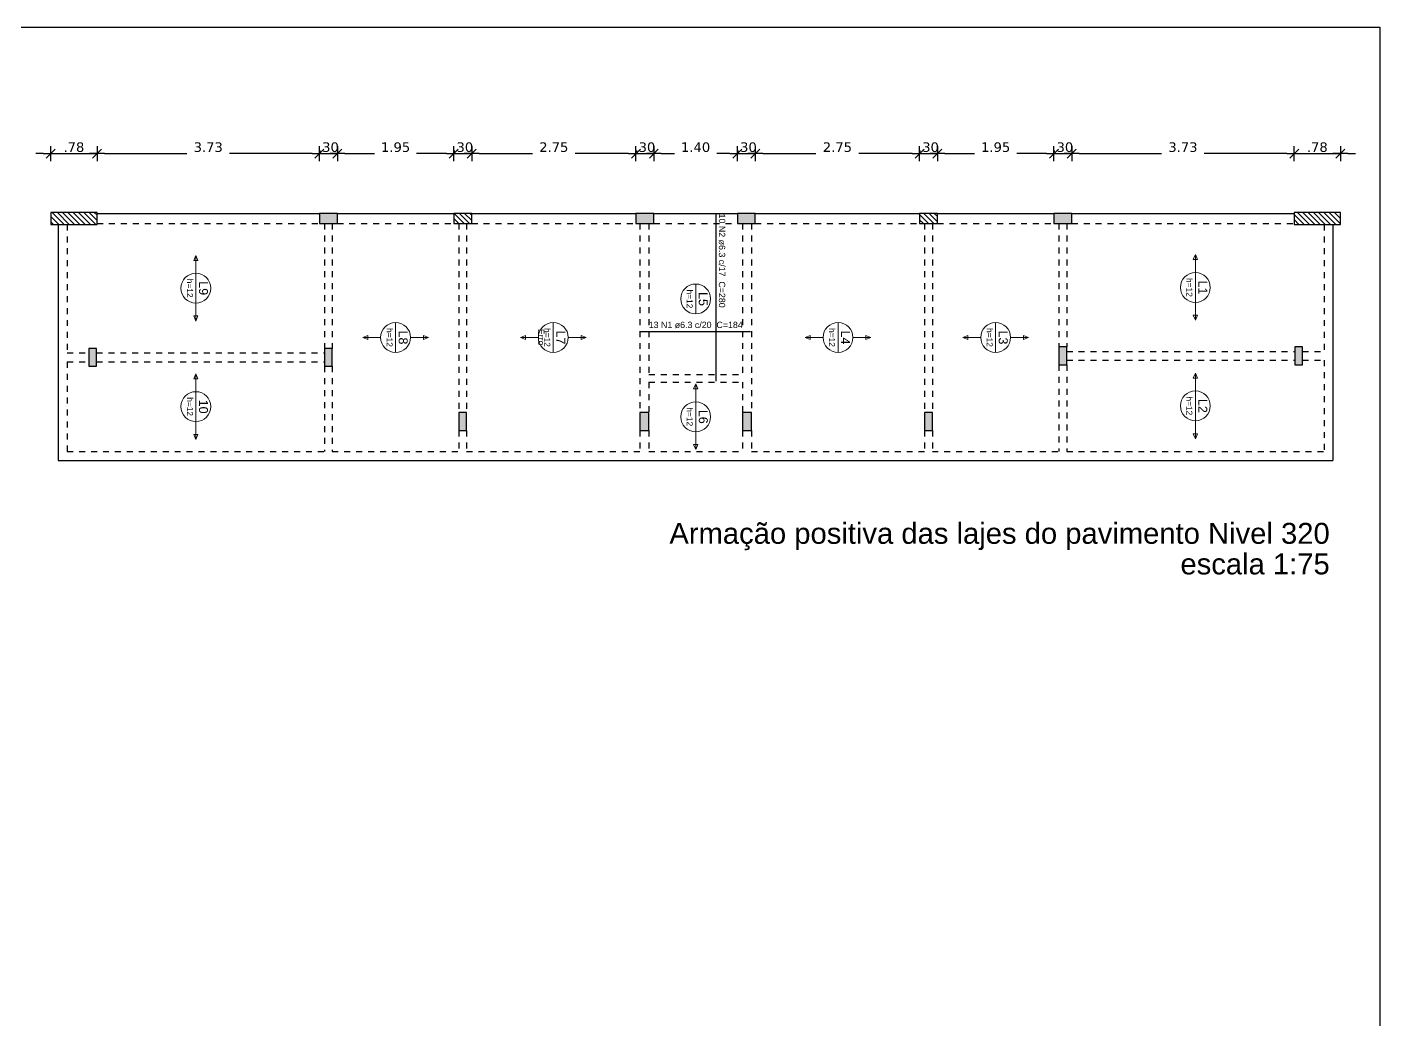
# Model space of a CAD drawing. Extents: x 25 to 1028, y -81 to 176.
# Drawn here: x 836.07 to 858.73, y 116.31 to 132.93 of the extents above; entities that cross this region are included whole.
import ezdxf

# ---------------------------------------------------------------- set-up
doc = ezdxf.new("R2010")
doc.units = 0
doc.header["$LTSCALE"] = 0.3
doc.header["$PDSIZE"] = 0.1
doc.linetypes.add('DOT2', pattern=[3.175, 0, -3.175])
doc.layers.get('0').update_dxf_attribs({"linetype": 'CONTINUOUS'})
doc.layers.get('Defpoints').update_dxf_attribs({"linetype": 'CONTINUOUS'})
for name, color, linetype in [('ARQ-CTA-1_100', 1, 'CONTINUOUS'), ('FO-Pilares', 4, 'CONTINUOUS'), ('FO-Vigas', 1, 'CONTINUOUS')]:
    doc.layers.add(name, color=color, linetype=linetype)
for name, color, linetype, lineweight in [('DT-Armadura positiva', 2, 'CONTINUOUS', 30), ('DT-Textos', 7, 'CONTINUOUS', 5), ('FO-Hachuras dos pilares', 9, 'CONTINUOUS', 5), ('FO-Títulos', 1, 'CONTINUOUS', 20)]:
    doc.layers.add(name, color=color, linetype=linetype, lineweight=lineweight)
doc.layers.add('VPort', color=45, linetype='CONTINUOUS', plot=False)
doc.styles.add('Arial', font='arial.ttf')
doc.styles.add('FNDE Texto Cota 0100', font='verdana.ttf', dxfattribs={"height": 0.16})
doc.dimstyles.new('FNDE 1-0100', dxfattribs={"dimscale": 2.5, "dimtxt": 0.16, "dimasz": 0.05, "dimexe": 0.15, "dimexo": 0.15, "dimgap": 0.05, "dimtad": 1, "dimzin": 4, "dimdsep": 46, "dimtxsty": 'FNDE Texto Cota 0100', "dimblk": 'tic', "dimcen": 0.15, "dimdle": 0.15, "dimse1": 1, "dimse2": 1, "dimclrd": 251, "dimclre": 251, "dimclrt": 256, "dimaunit": 1, "dimadec": 3, "dimazin": 0, "dimtfac": 1, "dimtix": 1, "dimtmove": 2, "dimatfit": 3, "dimldrblk": 'tic', "dimfxl": 0.15, "dimtvp": 1, "dimtolj": 1, "dimtzin": 0, "dimarcsym": 0})
pattern_1 = [(315, (858.06689, 137.684504), (0.04419417, 0.04419417), [])]

# ---------------------------------------------------------------- blocks, each defined once
blk = doc.blocks.new('tic')
at = {"color": 251}
for p, q in [((-1, 0), (1, 0)), ((0, -1), (0, 1))]:
    blk.add_line(p, q, dxfattribs=at)
blk.add_line((-0.6, -0.6), (0.6, 0.6))
blk = doc.blocks.new('*D1008')
at = {"layer": 'ARQ-CTA-1_100', "color": 251, "lineweight": -2}
for p, q in [((836.342, 130.816), (836.217, 130.816)), ((836.467, 130.816), (837.242, 130.816)), ((837.367, 130.816), (837.492, 130.816))]:
    blk.add_line(p, q, dxfattribs=at)
at = {"layer": 'Defpoints', "color": 0}
for p in [(837.242, 130.816), (836.467, 129.83), (837.242, 129.815)]:
    blk.add_point(p, dxfattribs=at)
at = {"layer": 'ARQ-CTA-1_100', "color": 251, "lineweight": -2, "xscale": 0.125, "yscale": 0.125, "zscale": 0.125}
blk.add_blockref('tic', (836.467, 130.816), dxfattribs=at)
at = {"layer": 'ARQ-CTA-1_100', "color": 251, "lineweight": -2, "xscale": 0.125, "yscale": 0.125, "zscale": 0.125, "rotation": 180}
blk.add_blockref('tic', (837.242, 130.816), dxfattribs=at)
at = {"layer": 'ARQ-CTA-1_100', "insert": (836.854, 130.922), "char_height": 0.16, "attachment_point": 5, "style": 'FNDE Texto Cota 0100'}
blk.add_mtext('\\A1;.78', dxfattribs=at)
blk = doc.blocks.new('*D1009')
at = {"layer": 'ARQ-CTA-1_100', "color": 251, "lineweight": -2}
for p, q in [((837.367, 130.816), (838.747, 130.816)), ((840.842, 130.816), (839.462, 130.816))]:
    blk.add_line(p, q, dxfattribs=at)
at = {"layer": 'Defpoints', "color": 0}
for p in [(840.967, 130.816), (837.242, 129.815), (840.967, 129.815)]:
    blk.add_point(p, dxfattribs=at)
at = {"layer": 'ARQ-CTA-1_100', "color": 251, "lineweight": -2, "xscale": 0.125, "yscale": 0.125, "zscale": 0.125, "rotation": 180}
blk.add_blockref('tic', (837.242, 130.816), dxfattribs=at)
at = {"layer": 'ARQ-CTA-1_100', "color": 251, "lineweight": -2, "xscale": 0.125, "yscale": 0.125, "zscale": 0.125}
blk.add_blockref('tic', (840.967, 130.816), dxfattribs=at)
at = {"layer": 'ARQ-CTA-1_100', "insert": (839.104, 130.922), "char_height": 0.16, "attachment_point": 5, "style": 'FNDE Texto Cota 0100'}
blk.add_mtext('\\A1;3.73', dxfattribs=at)
blk = doc.blocks.new('*D1010')
at = {"layer": 'ARQ-CTA-1_100', "color": 251, "lineweight": -2}
for p, q in [((840.842, 130.816), (840.717, 130.816)), ((840.967, 130.816), (841.267, 130.816)), ((841.392, 130.816), (841.517, 130.816))]:
    blk.add_line(p, q, dxfattribs=at)
at = {"layer": 'Defpoints', "color": 0}
for p in [(841.267, 130.816), (840.967, 129.815), (841.267, 129.815)]:
    blk.add_point(p, dxfattribs=at)
at = {"layer": 'ARQ-CTA-1_100', "color": 251, "lineweight": -2, "xscale": 0.125, "yscale": 0.125, "zscale": 0.125}
blk.add_blockref('tic', (840.967, 130.816), dxfattribs=at)
at = {"layer": 'ARQ-CTA-1_100', "color": 251, "lineweight": -2, "xscale": 0.125, "yscale": 0.125, "zscale": 0.125, "rotation": 180}
blk.add_blockref('tic', (841.267, 130.816), dxfattribs=at)
at = {"layer": 'ARQ-CTA-1_100', "insert": (841.117, 130.922), "char_height": 0.16, "attachment_point": 5, "style": 'FNDE Texto Cota 0100'}
blk.add_mtext('\\A1;.30', dxfattribs=at)
blk = doc.blocks.new('*D1011')
at = {"layer": 'ARQ-CTA-1_100', "color": 251, "lineweight": -2}
for p, q in [((841.392, 130.816), (841.89, 130.816)), ((843.092, 130.816), (842.594, 130.816))]:
    blk.add_line(p, q, dxfattribs=at)
at = {"layer": 'Defpoints', "color": 0}
for p in [(843.217, 130.816), (841.267, 129.815), (843.217, 129.815)]:
    blk.add_point(p, dxfattribs=at)
at = {"layer": 'ARQ-CTA-1_100', "color": 251, "lineweight": -2, "xscale": 0.125, "yscale": 0.125, "zscale": 0.125, "rotation": 180}
blk.add_blockref('tic', (841.267, 130.816), dxfattribs=at)
at = {"layer": 'ARQ-CTA-1_100', "color": 251, "lineweight": -2, "xscale": 0.125, "yscale": 0.125, "zscale": 0.125}
blk.add_blockref('tic', (843.217, 130.816), dxfattribs=at)
at = {"layer": 'ARQ-CTA-1_100', "insert": (842.242, 130.922), "char_height": 0.16, "attachment_point": 5, "style": 'FNDE Texto Cota 0100'}
blk.add_mtext('\\A1;1.95', dxfattribs=at)
blk = doc.blocks.new('*D1012')
at = {"layer": 'ARQ-CTA-1_100', "color": 251, "lineweight": -2}
for p, q in [((843.092, 130.816), (842.967, 130.816)), ((843.217, 130.816), (843.517, 130.816)), ((843.642, 130.816), (843.767, 130.816))]:
    blk.add_line(p, q, dxfattribs=at)
at = {"layer": 'Defpoints', "color": 0}
for p in [(843.517, 130.816), (843.217, 129.815), (843.517, 129.815)]:
    blk.add_point(p, dxfattribs=at)
at = {"layer": 'ARQ-CTA-1_100', "color": 251, "lineweight": -2, "xscale": 0.125, "yscale": 0.125, "zscale": 0.125}
blk.add_blockref('tic', (843.217, 130.816), dxfattribs=at)
at = {"layer": 'ARQ-CTA-1_100', "color": 251, "lineweight": -2, "xscale": 0.125, "yscale": 0.125, "zscale": 0.125, "rotation": 180}
blk.add_blockref('tic', (843.517, 130.816), dxfattribs=at)
at = {"layer": 'ARQ-CTA-1_100', "insert": (843.367, 130.922), "char_height": 0.16, "attachment_point": 5, "style": 'FNDE Texto Cota 0100'}
blk.add_mtext('\\A1;.30', dxfattribs=at)
blk = doc.blocks.new('*D1013')
at = {"layer": 'ARQ-CTA-1_100', "color": 251, "lineweight": -2}
for p, q in [((843.642, 130.816), (844.533, 130.816)), ((846.142, 130.816), (845.25, 130.816))]:
    blk.add_line(p, q, dxfattribs=at)
at = {"layer": 'Defpoints', "color": 0}
for p in [(846.267, 130.816), (843.517, 129.815), (846.267, 129.815)]:
    blk.add_point(p, dxfattribs=at)
at = {"layer": 'ARQ-CTA-1_100', "color": 251, "lineweight": -2, "xscale": 0.125, "yscale": 0.125, "zscale": 0.125, "rotation": 180}
blk.add_blockref('tic', (843.517, 130.816), dxfattribs=at)
at = {"layer": 'ARQ-CTA-1_100', "color": 251, "lineweight": -2, "xscale": 0.125, "yscale": 0.125, "zscale": 0.125}
blk.add_blockref('tic', (846.267, 130.816), dxfattribs=at)
at = {"layer": 'ARQ-CTA-1_100', "insert": (844.892, 130.922), "char_height": 0.16, "attachment_point": 5, "style": 'FNDE Texto Cota 0100'}
blk.add_mtext('\\A1;2.75', dxfattribs=at)
blk = doc.blocks.new('*D1014')
at = {"layer": 'ARQ-CTA-1_100', "color": 251, "lineweight": -2}
for p, q in [((846.142, 130.816), (846.017, 130.816)), ((846.267, 130.816), (846.567, 130.816)), ((846.692, 130.816), (846.817, 130.816))]:
    blk.add_line(p, q, dxfattribs=at)
at = {"layer": 'Defpoints', "color": 0}
for p in [(846.567, 130.816), (846.267, 129.815), (846.567, 129.815)]:
    blk.add_point(p, dxfattribs=at)
at = {"layer": 'ARQ-CTA-1_100', "color": 251, "lineweight": -2, "xscale": 0.125, "yscale": 0.125, "zscale": 0.125}
blk.add_blockref('tic', (846.267, 130.816), dxfattribs=at)
at = {"layer": 'ARQ-CTA-1_100', "color": 251, "lineweight": -2, "xscale": 0.125, "yscale": 0.125, "zscale": 0.125, "rotation": 180}
blk.add_blockref('tic', (846.567, 130.816), dxfattribs=at)
at = {"layer": 'ARQ-CTA-1_100', "insert": (846.417, 130.922), "char_height": 0.16, "attachment_point": 5, "style": 'FNDE Texto Cota 0100'}
blk.add_mtext('\\A1;.30', dxfattribs=at)
blk = doc.blocks.new('*D1015')
at = {"layer": 'ARQ-CTA-1_100', "color": 251, "lineweight": -2}
for p, q in [((846.692, 130.816), (846.914, 130.816)), ((847.842, 130.816), (847.62, 130.816))]:
    blk.add_line(p, q, dxfattribs=at)
at = {"layer": 'Defpoints', "color": 0}
for p in [(847.967, 130.816), (846.567, 129.815), (847.967, 129.815)]:
    blk.add_point(p, dxfattribs=at)
at = {"layer": 'ARQ-CTA-1_100', "color": 251, "lineweight": -2, "xscale": 0.125, "yscale": 0.125, "zscale": 0.125, "rotation": 180}
blk.add_blockref('tic', (846.567, 130.816), dxfattribs=at)
at = {"layer": 'ARQ-CTA-1_100', "color": 251, "lineweight": -2, "xscale": 0.125, "yscale": 0.125, "zscale": 0.125}
blk.add_blockref('tic', (847.967, 130.816), dxfattribs=at)
at = {"layer": 'ARQ-CTA-1_100', "insert": (847.267, 130.922), "char_height": 0.16, "attachment_point": 5, "style": 'FNDE Texto Cota 0100'}
blk.add_mtext('\\A1;1.40', dxfattribs=at)
blk = doc.blocks.new('*D1016')
at = {"layer": 'ARQ-CTA-1_100', "color": 251, "lineweight": -2}
for p, q in [((847.842, 130.816), (847.717, 130.816)), ((847.967, 130.816), (848.267, 130.816)), ((848.392, 130.816), (848.517, 130.816))]:
    blk.add_line(p, q, dxfattribs=at)
at = {"layer": 'Defpoints', "color": 0}
for p in [(848.267, 130.816), (847.967, 129.815), (848.267, 129.815)]:
    blk.add_point(p, dxfattribs=at)
at = {"layer": 'ARQ-CTA-1_100', "color": 251, "lineweight": -2, "xscale": 0.125, "yscale": 0.125, "zscale": 0.125}
blk.add_blockref('tic', (847.967, 130.816), dxfattribs=at)
at = {"layer": 'ARQ-CTA-1_100', "color": 251, "lineweight": -2, "xscale": 0.125, "yscale": 0.125, "zscale": 0.125, "rotation": 180}
blk.add_blockref('tic', (848.267, 130.816), dxfattribs=at)
at = {"layer": 'ARQ-CTA-1_100', "insert": (848.117, 130.922), "char_height": 0.16, "attachment_point": 5, "style": 'FNDE Texto Cota 0100'}
blk.add_mtext('\\A1;.30', dxfattribs=at)
blk = doc.blocks.new('*D1017')
at = {"layer": 'ARQ-CTA-1_100', "color": 251, "lineweight": -2}
for p, q in [((848.392, 130.816), (849.283, 130.816)), ((850.892, 130.816), (850, 130.816))]:
    blk.add_line(p, q, dxfattribs=at)
at = {"layer": 'Defpoints', "color": 0}
for p in [(851.017, 130.816), (848.267, 129.815), (851.017, 129.815)]:
    blk.add_point(p, dxfattribs=at)
at = {"layer": 'ARQ-CTA-1_100', "color": 251, "lineweight": -2, "xscale": 0.125, "yscale": 0.125, "zscale": 0.125, "rotation": 180}
blk.add_blockref('tic', (848.267, 130.816), dxfattribs=at)
at = {"layer": 'ARQ-CTA-1_100', "color": 251, "lineweight": -2, "xscale": 0.125, "yscale": 0.125, "zscale": 0.125}
blk.add_blockref('tic', (851.017, 130.816), dxfattribs=at)
at = {"layer": 'ARQ-CTA-1_100', "insert": (849.642, 130.922), "char_height": 0.16, "attachment_point": 5, "style": 'FNDE Texto Cota 0100'}
blk.add_mtext('\\A1;2.75', dxfattribs=at)
blk = doc.blocks.new('*D1018')
at = {"layer": 'ARQ-CTA-1_100', "color": 251, "lineweight": -2}
for p, q in [((850.892, 130.816), (850.767, 130.816)), ((851.017, 130.816), (851.317, 130.816)), ((851.442, 130.816), (851.567, 130.816))]:
    blk.add_line(p, q, dxfattribs=at)
at = {"layer": 'Defpoints', "color": 0}
for p in [(851.317, 130.816), (851.017, 129.815), (851.317, 129.815)]:
    blk.add_point(p, dxfattribs=at)
at = {"layer": 'ARQ-CTA-1_100', "color": 251, "lineweight": -2, "xscale": 0.125, "yscale": 0.125, "zscale": 0.125}
blk.add_blockref('tic', (851.017, 130.816), dxfattribs=at)
at = {"layer": 'ARQ-CTA-1_100', "color": 251, "lineweight": -2, "xscale": 0.125, "yscale": 0.125, "zscale": 0.125, "rotation": 180}
blk.add_blockref('tic', (851.317, 130.816), dxfattribs=at)
at = {"layer": 'ARQ-CTA-1_100', "insert": (851.167, 130.922), "char_height": 0.16, "attachment_point": 5, "style": 'FNDE Texto Cota 0100'}
blk.add_mtext('\\A1;.30', dxfattribs=at)
blk = doc.blocks.new('*D1019')
at = {"layer": 'ARQ-CTA-1_100', "color": 251, "lineweight": -2}
for p, q in [((851.442, 130.816), (851.94, 130.816)), ((853.142, 130.816), (852.644, 130.816))]:
    blk.add_line(p, q, dxfattribs=at)
at = {"layer": 'Defpoints', "color": 0}
for p in [(853.267, 130.816), (851.317, 129.815), (853.267, 129.815)]:
    blk.add_point(p, dxfattribs=at)
at = {"layer": 'ARQ-CTA-1_100', "color": 251, "lineweight": -2, "xscale": 0.125, "yscale": 0.125, "zscale": 0.125, "rotation": 180}
blk.add_blockref('tic', (851.317, 130.816), dxfattribs=at)
at = {"layer": 'ARQ-CTA-1_100', "color": 251, "lineweight": -2, "xscale": 0.125, "yscale": 0.125, "zscale": 0.125}
blk.add_blockref('tic', (853.267, 130.816), dxfattribs=at)
at = {"layer": 'ARQ-CTA-1_100', "insert": (852.292, 130.922), "char_height": 0.16, "attachment_point": 5, "style": 'FNDE Texto Cota 0100'}
blk.add_mtext('\\A1;1.95', dxfattribs=at)
blk = doc.blocks.new('*D1020')
at = {"layer": 'ARQ-CTA-1_100', "color": 251, "lineweight": -2}
for p, q in [((853.142, 130.816), (853.017, 130.816)), ((853.267, 130.816), (853.567, 130.816)), ((853.692, 130.816), (853.817, 130.816))]:
    blk.add_line(p, q, dxfattribs=at)
at = {"layer": 'Defpoints', "color": 0}
for p in [(853.567, 130.816), (853.267, 129.815), (853.567, 129.815)]:
    blk.add_point(p, dxfattribs=at)
at = {"layer": 'ARQ-CTA-1_100', "color": 251, "lineweight": -2, "xscale": 0.125, "yscale": 0.125, "zscale": 0.125}
blk.add_blockref('tic', (853.267, 130.816), dxfattribs=at)
at = {"layer": 'ARQ-CTA-1_100', "color": 251, "lineweight": -2, "xscale": 0.125, "yscale": 0.125, "zscale": 0.125, "rotation": 180}
blk.add_blockref('tic', (853.567, 130.816), dxfattribs=at)
at = {"layer": 'ARQ-CTA-1_100', "insert": (853.417, 130.922), "char_height": 0.16, "attachment_point": 5, "style": 'FNDE Texto Cota 0100'}
blk.add_mtext('\\A1;.30', dxfattribs=at)
blk = doc.blocks.new('*D1021')
at = {"layer": 'ARQ-CTA-1_100', "color": 251, "lineweight": -2}
for p, q in [((853.692, 130.816), (855.072, 130.816)), ((857.167, 130.816), (855.787, 130.816))]:
    blk.add_line(p, q, dxfattribs=at)
at = {"layer": 'Defpoints', "color": 0}
for p in [(857.292, 130.816), (853.567, 129.815), (857.292, 129.815)]:
    blk.add_point(p, dxfattribs=at)
at = {"layer": 'ARQ-CTA-1_100', "color": 251, "lineweight": -2, "xscale": 0.125, "yscale": 0.125, "zscale": 0.125, "rotation": 180}
blk.add_blockref('tic', (853.567, 130.816), dxfattribs=at)
at = {"layer": 'ARQ-CTA-1_100', "color": 251, "lineweight": -2, "xscale": 0.125, "yscale": 0.125, "zscale": 0.125}
blk.add_blockref('tic', (857.292, 130.816), dxfattribs=at)
at = {"layer": 'ARQ-CTA-1_100', "insert": (855.429, 130.922), "char_height": 0.16, "attachment_point": 5, "style": 'FNDE Texto Cota 0100'}
blk.add_mtext('\\A1;3.73', dxfattribs=at)
blk = doc.blocks.new('*D1022')
at = {"layer": 'ARQ-CTA-1_100', "color": 251, "lineweight": -2}
for p, q in [((857.167, 130.816), (857.042, 130.816)), ((857.292, 130.816), (858.067, 130.816)), ((858.192, 130.816), (858.317, 130.816))]:
    blk.add_line(p, q, dxfattribs=at)
at = {"layer": 'Defpoints', "color": 0}
for p in [(858.067, 130.816), (857.292, 129.815), (858.067, 129.83)]:
    blk.add_point(p, dxfattribs=at)
at = {"layer": 'ARQ-CTA-1_100', "color": 251, "lineweight": -2, "xscale": 0.125, "yscale": 0.125, "zscale": 0.125}
blk.add_blockref('tic', (857.292, 130.816), dxfattribs=at)
at = {"layer": 'ARQ-CTA-1_100', "color": 251, "lineweight": -2, "xscale": 0.125, "yscale": 0.125, "zscale": 0.125, "rotation": 180}
blk.add_blockref('tic', (858.067, 130.816), dxfattribs=at)
at = {"layer": 'ARQ-CTA-1_100', "insert": (857.679, 130.922), "char_height": 0.16, "attachment_point": 5, "style": 'FNDE Texto Cota 0100'}
blk.add_mtext('\\A1;.78', dxfattribs=at)

msp = doc.modelspace()

# ---------------------------------------------------------------- hatches: boundary and pattern name
at = {"layer": 'FO-Hachuras dos pilares', "linetype": 'Continuous'}
h = msp.add_hatch(dxfattribs=at)
h.set_pattern_fill('ANSI31', color=256, scale=0.5, angle=-90, style=0)
h.set_pattern_definition(pattern_1)
h.paths.add_polyline_path([(836.46689278, 129.829504), (836.46689278, 129.729504), (836.46689278, 129.629504), (836.85439278, 129.629504), (837.24189278, 129.629504), (837.24189278, 129.729504), (837.24189278, 129.829504), (836.85439278, 129.829504)])
for points in [[(840.96689278, 129.814504), (840.96689278, 129.729504), (840.96689278, 129.644504), (841.11689278, 129.644504), (841.26689278, 129.644504), (841.26689278, 129.729504), (841.26689278, 129.814504), (841.11689278, 129.814504)], [(846.26689278, 129.814504), (846.26689278, 129.729504), (846.26689278, 129.644504), (846.41689278, 129.644504), (846.56689278, 129.644504), (846.56689278, 129.729504), (846.56689278, 129.814504), (846.41689278, 129.814504)], [(847.96689278, 129.814504), (847.96689278, 129.729504), (847.96689278, 129.644504), (848.11689278, 129.644504), (848.26689278, 129.644504), (848.26689278, 129.729504), (848.26689278, 129.814504), (848.11689278, 129.814504)], [(853.26689278, 129.814504), (853.26689278, 129.729504), (853.26689278, 129.644504), (853.41689278, 129.644504), (853.56689278, 129.644504), (853.56689278, 129.729504), (853.56689278, 129.814504), (853.41689278, 129.814504)], [(853.48189278, 127.579504), (853.41689278, 127.579504), (853.35189278, 127.579504), (853.35189278, 127.429504), (853.35189278, 127.279504), (853.41689278, 127.279504), (853.48189278, 127.279504), (853.48189278, 127.429504)], [(857.43189278, 127.579504), (857.36689278, 127.579504), (857.30189278, 127.579504), (857.30189278, 127.429504), (857.30189278, 127.279504), (857.36689278, 127.279504), (857.43189278, 127.279504), (857.43189278, 127.429504)], [(837.10189278, 127.254504), (837.16689278, 127.254504), (837.23189278, 127.254504), (837.23189278, 127.404504), (837.23189278, 127.554504), (837.16689278, 127.554504), (837.10189278, 127.554504), (837.10189278, 127.404504)], [(841.05189278, 127.254504), (841.11689278, 127.254504), (841.18189278, 127.254504), (841.18189278, 127.404504), (841.18189278, 127.554504), (841.11689278, 127.554504), (841.05189278, 127.554504), (841.05189278, 127.404504)], [(843.30189278, 126.179504), (843.36689278, 126.179504), (843.43189278, 126.179504), (843.43189278, 126.329504), (843.43189278, 126.479504), (843.36689278, 126.479504), (843.30189278, 126.479504), (843.30189278, 126.329504)], [(846.33189278, 126.179504), (846.40689278, 126.179504), (846.48189278, 126.179504), (846.48189278, 126.329504), (846.48189278, 126.479504), (846.40689278, 126.479504), (846.33189278, 126.479504), (846.33189278, 126.329504)], [(848.05189278, 126.179504), (848.12689278, 126.179504), (848.20189278, 126.179504), (848.20189278, 126.329504), (848.20189278, 126.479504), (848.12689278, 126.479504), (848.05189278, 126.479504), (848.05189278, 126.329504)], [(851.10189278, 126.179504), (851.16689278, 126.179504), (851.23189278, 126.179504), (851.23189278, 126.329504), (851.23189278, 126.479504), (851.16689278, 126.479504), (851.10189278, 126.479504), (851.10189278, 126.329504)]]:
    msp.add_hatch(color=256, dxfattribs=at).paths.add_polyline_path(points)
h = msp.add_hatch(dxfattribs=at)
h.set_pattern_fill('ANSI31', color=256, scale=0.5, angle=-90, style=0)
h.set_pattern_definition(pattern_1)
h.paths.add_polyline_path([(843.21689278, 129.814504), (843.21689278, 129.729504), (843.21689278, 129.644504), (843.36689278, 129.644504), (843.51689278, 129.644504), (843.51689278, 129.729504), (843.51689278, 129.814504), (843.36689278, 129.814504)])
h = msp.add_hatch(dxfattribs=at)
h.set_pattern_fill('ANSI31', color=256, scale=0.5, angle=-90, style=0)
h.set_pattern_definition(pattern_1)
h.paths.add_polyline_path([(851.01689278, 129.814504), (851.01689278, 129.729504), (851.01689278, 129.644504), (851.16689278, 129.644504), (851.31689278, 129.644504), (851.31689278, 129.729504), (851.31689278, 129.814504), (851.16689278, 129.814504)])
h = msp.add_hatch(dxfattribs=at)
h.set_pattern_fill('ANSI31', color=256, scale=0.5, angle=-90, style=0)
h.set_pattern_definition(pattern_1)
h.paths.add_polyline_path([(857.29189278, 129.829504), (857.29189278, 129.729504), (857.29189278, 129.629504), (857.67939278, 129.629504), (858.06689278, 129.629504), (858.06689278, 129.729504), (858.06689278, 129.829504), (857.67939278, 129.829504)])

# ---------------------------------------------------------------- linework, layer by layer
at = {"layer": 'DT-Armadura positiva'}
for p, q in [((847.60616128, 129.799504), (847.60616128, 127.004504)), ((846.35123878, 127.839129), (848.18689257, 127.8391284))]:
    msp.add_line(p, q, dxfattribs=at)
at = {"layer": 'DT-Textos'}
for p, q in [((838.89689278, 129.112004), (838.86159278, 129.027284)), ((838.86159278, 129.027284), (838.93219278, 129.027284)), ((838.93219278, 129.027284), (838.89689278, 129.112004)), ((855.63689278, 129.124504), (855.60159278, 129.039784)), ((855.60159278, 129.039784), (855.67219278, 129.039784)), ((855.67219278, 129.039784), (855.63689278, 129.124504)), ((838.89689278, 128.812004), (838.89689278, 128.312004)), ((855.63689278, 128.824504), (855.63689278, 128.324504)), ((847.26789278, 128.632004), (847.26789278, 128.132004)), ((838.93219278, 128.096724), (838.86159278, 128.096724)), ((838.86159278, 128.096724), (838.89689278, 128.012004)), ((838.89689278, 128.012004), (838.93219278, 128.096724)), ((855.67219278, 128.109224), (855.60159278, 128.109224)), ((855.60159278, 128.109224), (855.63689278, 128.024504)), ((855.63689278, 128.024504), (855.67219278, 128.109224)), ((842.24189278, 127.987004), (842.24189278, 127.487004)), ((844.88289278, 127.987004), (844.88289278, 127.487004)), ((849.65189278, 127.987004), (849.65189278, 127.487004)), ((852.29189278, 127.987004), (852.29189278, 127.487004)), ((841.77661278, 127.772304), (841.69189278, 127.737004)), ((841.69189278, 127.737004), (841.77661278, 127.701704)), ((841.77661278, 127.701704), (841.77661278, 127.772304)), ((842.79189278, 127.737004), (842.70717278, 127.772304)), ((842.70717278, 127.772304), (842.70717278, 127.701704)), ((842.70717278, 127.701704), (842.79189278, 127.737004)), ((844.41761278, 127.772304), (844.33289278, 127.737004)), ((844.33289278, 127.737004), (844.41761278, 127.701704)), ((844.41761278, 127.701704), (844.41761278, 127.772304)), ((845.43289278, 127.737004), (845.34817278, 127.772304)), ((845.34817278, 127.772304), (845.34817278, 127.701704)), ((845.34817278, 127.701704), (845.43289278, 127.737004)), ((849.18661278, 127.772304), (849.10189278, 127.737004)), ((849.10189278, 127.737004), (849.18661278, 127.701704)), ((849.18661278, 127.701704), (849.18661278, 127.772304)), ((850.20189278, 127.737004), (850.11717278, 127.772304)), ((850.11717278, 127.772304), (850.11717278, 127.701704)), ((850.11717278, 127.701704), (850.20189278, 127.737004)), ((851.82661278, 127.772304), (851.74189278, 127.737004)), ((851.74189278, 127.737004), (851.82661278, 127.701704)), ((851.82661278, 127.701704), (851.82661278, 127.772304)), ((852.84189278, 127.737004), (852.75717278, 127.772304)), ((852.75717278, 127.772304), (852.75717278, 127.701704)), ((852.75717278, 127.701704), (852.84189278, 127.737004)), ((838.89689278, 127.129504), (838.86159278, 127.044784)), ((838.93219278, 127.044784), (838.89689278, 127.129504)), ((855.63689278, 127.142004), (855.60159278, 127.057284)), ((855.67219278, 127.057284), (855.63689278, 127.142004)), ((838.86159278, 127.044784), (838.93219278, 127.044784)), ((847.26789278, 126.959504), (847.23259278, 126.874784)), ((847.30319278, 126.874784), (847.26789278, 126.959504)), ((855.60159278, 127.057284), (855.67219278, 127.057284)), ((838.89689278, 126.829504), (838.89689278, 126.329504)), ((847.23259278, 126.874784), (847.30319278, 126.874784)), ((855.63689278, 126.842004), (855.63689278, 126.342004)), ((847.26789278, 126.659504), (847.26789278, 126.159504)), ((838.93219278, 126.114224), (838.86159278, 126.114224)), ((838.86159278, 126.114224), (838.89689278, 126.029504)), ((838.89689278, 126.029504), (838.93219278, 126.114224)), ((855.67219278, 126.126724), (855.60159278, 126.126724)), ((855.60159278, 126.126724), (855.63689278, 126.042004)), ((855.63689278, 126.042004), (855.67219278, 126.126724)), ((847.30319278, 125.944224), (847.23259278, 125.944224)), ((847.23259278, 125.944224), (847.26789278, 125.859504)), ((847.26789278, 125.859504), (847.30319278, 125.944224))]:
    msp.add_line(p, q, dxfattribs=at)
for points in [[(838.89689278, 128.812004), (838.89689278, 129.112004)], [(855.63689278, 128.824504), (855.63689278, 129.124504)], [(838.89689278, 128.312004), (838.89689278, 128.012004)], [(855.63689278, 128.324504), (855.63689278, 128.024504)], [(841.99189278, 127.737004), (841.69189278, 127.737004)], [(842.49189278, 127.737004), (842.79189278, 127.737004)], [(844.63289278, 127.737004), (844.33289278, 127.737004)], [(845.13289278, 127.737004), (845.43289278, 127.737004)], [(849.40189278, 127.737004), (849.10189278, 127.737004)], [(849.90189278, 127.737004), (850.20189278, 127.737004)], [(852.04189278, 127.737004), (851.74189278, 127.737004)], [(852.54189278, 127.737004), (852.84189278, 127.737004)], [(838.89689278, 126.829504), (838.89689278, 127.129504)], [(855.63689278, 126.842004), (855.63689278, 127.142004)], [(847.26789278, 126.659504), (847.26789278, 126.959504)], [(838.89689278, 126.329504), (838.89689278, 126.029504)], [(855.63689278, 126.342004), (855.63689278, 126.042004)], [(847.26789278, 126.159504), (847.26789278, 125.859504)]]:
    msp.add_lwpolyline(points, dxfattribs=at)
for centre in [(838.89689278, 128.562004), (855.63689278, 128.574504), (847.26789278, 128.382004), (842.24189278, 127.737004), (844.88289278, 127.737004), (849.65189278, 127.737004), (852.29189278, 127.737004), (838.89689278, 126.579504), (855.63689278, 126.592004), (847.26789278, 126.409504)]:
    msp.add_circle(centre, 0.25, dxfattribs=at)
at = {"layer": 'FO-Pilares'}
for points in [[(836.46689278, 129.829504), (836.46689278, 129.729504), (836.46689278, 129.629504), (836.85439278, 129.629504), (837.24189278, 129.629504), (837.24189278, 129.729504), (837.24189278, 129.829504), (836.85439278, 129.829504), (836.46689278, 129.829504)], [(840.96689278, 129.814504), (840.96689278, 129.729504), (840.96689278, 129.644504), (841.11689278, 129.644504), (841.26689278, 129.644504), (841.26689278, 129.729504), (841.26689278, 129.814504), (841.11689278, 129.814504), (840.96689278, 129.814504)], [(843.21689278, 129.814504), (843.21689278, 129.729504), (843.21689278, 129.644504), (843.36689278, 129.644504), (843.51689278, 129.644504), (843.51689278, 129.729504), (843.51689278, 129.814504), (843.36689278, 129.814504), (843.21689278, 129.814504)], [(846.26689278, 129.814504), (846.26689278, 129.729504), (846.26689278, 129.644504), (846.41689278, 129.644504), (846.56689278, 129.644504), (846.56689278, 129.729504), (846.56689278, 129.814504), (846.41689278, 129.814504), (846.26689278, 129.814504)], [(847.96689278, 129.814504), (847.96689278, 129.729504), (847.96689278, 129.644504), (848.11689278, 129.644504), (848.26689278, 129.644504), (848.26689278, 129.729504), (848.26689278, 129.814504), (848.11689278, 129.814504), (847.96689278, 129.814504)], [(851.01689278, 129.814504), (851.01689278, 129.729504), (851.01689278, 129.644504), (851.16689278, 129.644504), (851.31689278, 129.644504), (851.31689278, 129.729504), (851.31689278, 129.814504), (851.16689278, 129.814504), (851.01689278, 129.814504)], [(853.26689278, 129.814504), (853.26689278, 129.729504), (853.26689278, 129.644504), (853.41689278, 129.644504), (853.56689278, 129.644504), (853.56689278, 129.729504), (853.56689278, 129.814504), (853.41689278, 129.814504), (853.26689278, 129.814504)], [(857.29189278, 129.829504), (857.29189278, 129.729504), (857.29189278, 129.629504), (857.67939278, 129.629504), (858.06689278, 129.629504), (858.06689278, 129.729504), (858.06689278, 129.829504), (857.67939278, 129.829504), (857.29189278, 129.829504)], [(853.48189278, 127.579504), (853.41689278, 127.579504), (853.35189278, 127.579504), (853.35189278, 127.429504), (853.35189278, 127.279504), (853.41689278, 127.279504), (853.48189278, 127.279504), (853.48189278, 127.429504), (853.48189278, 127.579504)], [(857.43189278, 127.579504), (857.36689278, 127.579504), (857.30189278, 127.579504), (857.30189278, 127.429504), (857.30189278, 127.279504), (857.36689278, 127.279504), (857.43189278, 127.279504), (857.43189278, 127.429504), (857.43189278, 127.579504)], [(837.10189278, 127.254504), (837.16689278, 127.254504), (837.23189278, 127.254504), (837.23189278, 127.404504), (837.23189278, 127.554504), (837.16689278, 127.554504), (837.10189278, 127.554504), (837.10189278, 127.404504), (837.10189278, 127.254504)], [(841.05189278, 127.254504), (841.11689278, 127.254504), (841.18189278, 127.254504), (841.18189278, 127.404504), (841.18189278, 127.554504), (841.11689278, 127.554504), (841.05189278, 127.554504), (841.05189278, 127.404504), (841.05189278, 127.254504)], [(843.30189278, 126.179504), (843.36689278, 126.179504), (843.43189278, 126.179504), (843.43189278, 126.329504), (843.43189278, 126.479504), (843.36689278, 126.479504), (843.30189278, 126.479504), (843.30189278, 126.329504), (843.30189278, 126.179504)], [(846.33189278, 126.179504), (846.40689278, 126.179504), (846.48189278, 126.179504), (846.48189278, 126.329504), (846.48189278, 126.479504), (846.40689278, 126.479504), (846.33189278, 126.479504), (846.33189278, 126.329504), (846.33189278, 126.179504)], [(848.05189278, 126.179504), (848.12689278, 126.179504), (848.20189278, 126.179504), (848.20189278, 126.329504), (848.20189278, 126.479504), (848.12689278, 126.479504), (848.05189278, 126.479504), (848.05189278, 126.329504), (848.05189278, 126.179504)], [(851.10189278, 126.179504), (851.16689278, 126.179504), (851.23189278, 126.179504), (851.23189278, 126.329504), (851.23189278, 126.479504), (851.16689278, 126.479504), (851.10189278, 126.479504), (851.10189278, 126.329504), (851.10189278, 126.179504)]]:
    msp.add_lwpolyline(points, close=True, dxfattribs=at)
at = {"layer": 'FO-Vigas'}
for p, q in [((836.59189278, 129.629504), (836.59189278, 127.404504)), ((837.24189278, 129.814504), (840.96689278, 129.814504)), ((841.26689278, 129.814504), (843.21689278, 129.814504)), ((843.51689278, 129.814504), (846.26689278, 129.814504)), ((846.56689278, 129.814504), (847.96689278, 129.814504)), ((848.26689278, 129.814504), (851.01689278, 129.814504)), ((851.31689278, 129.814504), (853.26689278, 129.814504)), ((853.56689278, 129.814504), (857.29189278, 129.814504)), ((857.94189278, 129.629504), (857.94189278, 127.429504)), ((836.59189278, 127.404504), (836.59189278, 125.679504)), ((857.94189278, 127.429504), (857.94189278, 125.679504)), ((836.59189278, 125.679504), (841.11689278, 125.679504)), ((841.11689278, 125.679504), (843.36689278, 125.679504)), ((843.36689278, 125.679504), (846.40889278, 125.679504)), ((846.40889278, 125.679504), (848.12689278, 125.679504)), ((848.12689278, 125.679504), (851.16689278, 125.679504)), ((851.16689278, 125.679504), (853.41689278, 125.679504)), ((853.41689278, 125.679504), (857.94189278, 125.679504))]:
    msp.add_line(p, q, dxfattribs=at)
at = {"layer": 'FO-Vigas', "linetype": 'DOT2', "ltscale": 0.05}
for p, q in [((836.74189278, 129.629504), (836.74189278, 127.479504)), ((837.24189278, 129.644504), (840.96689278, 129.644504)), ((841.05189278, 129.644504), (841.05189278, 127.554504)), ((841.18189278, 129.644504), (841.18189278, 127.554504)), ((841.26689278, 129.644504), (843.21689278, 129.644504)), ((843.30189278, 129.644504), (843.30189278, 126.479504)), ((843.43189278, 129.644504), (843.43189278, 126.479504)), ((843.51689278, 129.644504), (846.26689278, 129.644504)), ((846.33389278, 129.644504), (846.33389278, 127.054504)), ((846.48389278, 129.644504), (846.48389278, 127.119504)), ((846.56689278, 129.644504), (847.96689278, 129.644504)), ((848.05189278, 129.644504), (848.05189278, 127.119504)), ((848.20189278, 129.644504), (848.20189278, 127.054504)), ((848.26689278, 129.644504), (851.01689278, 129.644504)), ((851.10189278, 129.644504), (851.10189278, 126.479504)), ((851.23189278, 129.644504), (851.23189278, 126.479504)), ((851.31689278, 129.644504), (853.26689278, 129.644504)), ((853.35189278, 129.644504), (853.35189278, 127.579504)), ((853.48189278, 129.644504), (853.48189278, 127.579504)), ((853.56689278, 129.644504), (857.29189278, 129.644504)), ((857.79189278, 129.629504), (857.79189278, 127.504504)), ((836.74189278, 127.479504), (837.10189278, 127.479504)), ((837.23189278, 127.479504), (841.05189278, 127.479504)), ((853.48189278, 127.504504), (857.30189278, 127.504504)), ((853.48189278, 127.354504), (857.30189278, 127.354504)), ((857.43189278, 127.504504), (857.79189278, 127.504504)), ((857.43189278, 127.354504), (857.79189278, 127.354504)), ((857.79189278, 127.354504), (857.79189278, 125.829504)), ((836.74189278, 127.329504), (837.10189278, 127.329504)), ((836.74189278, 127.329504), (836.74189278, 125.829504)), ((837.23189278, 127.329504), (841.05189278, 127.329504)), ((841.05189278, 127.254504), (841.05189278, 125.829504)), ((841.18189278, 127.254504), (841.18189278, 125.829504)), ((846.48389278, 127.119504), (848.05189278, 127.119504)), ((853.35189278, 127.279504), (853.35189278, 125.829504)), ((853.48189278, 127.279504), (853.48189278, 125.829504)), ((846.33389278, 127.054504), (846.33389278, 126.479504)), ((846.48389278, 126.989504), (846.48389278, 126.479504)), ((846.48389278, 126.989504), (848.05189278, 126.989504)), ((848.05189278, 126.989504), (848.05189278, 126.479504)), ((848.20189278, 127.054504), (848.20189278, 126.479504)), ((843.30189278, 126.179504), (843.30189278, 125.829504)), ((843.43189278, 126.179504), (843.43189278, 125.829504)), ((846.33389278, 126.179504), (846.33389278, 125.829504)), ((846.48389278, 126.179504), (846.48389278, 125.829504)), ((848.05189278, 126.179504), (848.05189278, 125.829504)), ((848.20189278, 126.179504), (848.20189278, 125.829504)), ((851.10189278, 126.179504), (851.10189278, 125.829504)), ((851.23189278, 126.179504), (851.23189278, 125.829504)), ((836.74189278, 125.829504), (841.05189278, 125.829504)), ((841.18189278, 125.829504), (843.30189278, 125.829504)), ((843.43189278, 125.829504), (846.33389278, 125.829504)), ((846.48389278, 125.829504), (848.05189278, 125.829504)), ((848.20189278, 125.829504), (851.10189278, 125.829504)), ((851.23189278, 125.829504), (853.35189278, 125.829504)), ((853.48189278, 125.829504), (857.79189278, 125.829504))]:
    msp.add_line(p, q, dxfattribs=at)
at = {"layer": 'VPort'}
msp.add_lwpolyline([(812.40033924, 132.93319952), (858.72820673, 132.93319952), (858.72820673, 90.57413666), (812.40033924, 90.57413666)], close=True, dxfattribs=at)

# ---------------------------------------------------------------- texts
at = {"layer": 'DT-Armadura positiva', "color": 7, "char_height": 0.1059, "width": 2.79576, "attachment_point": 8, "line_spacing_factor": 0.9, "style": 'Arial'}
for s, insert, rotation in [('10 N2 ø6.3 c/17  C=280', (847.65354697, 129.02321642), 270), ('13 N1 ø6.3 c/20  C=184', (847.2688928, 127.891951), 0.000210459)]:
    msp.add_mtext(s, dxfattribs=dict(at, insert=insert, rotation=rotation))
at = {"layer": 'DT-Textos', "attachment_point": 8, "rotation": 270, "line_spacing_factor": 0.798, "style": 'Arial'}
for s, insert, char_height, width in [('h=12', (838.74689278, 128.562004), 0.1, 0.48), ('h=12', (855.48689278, 128.574504), 0.1, 0.48), ('L9', (838.94689278, 128.562004), 0.15, 0.36), ('h=12', (847.11789278, 128.382004), 0.1, 0.48), ('L5', (847.31789278, 128.382004), 0.15, 0.36), ('L1', (855.68689278, 128.574504), 0.15, 0.36), ('h=12', (842.09189278, 127.737004), 0.1, 0.48), ('L8', (842.29189278, 127.737004), 0.15, 0.36), ('Erro', (844.62733978, 127.742004), 0.1059, 0.50832), ('h=12', (844.73289278, 127.737004), 0.1, 0.48), ('L7', (844.93289278, 127.737004), 0.15, 0.36), ('h=12', (849.50189278, 127.737004), 0.1, 0.48), ('L4', (849.70189278, 127.737004), 0.15, 0.36), ('h=12', (852.14189278, 127.737004), 0.1, 0.48), ('L3', (852.34189278, 127.737004), 0.15, 0.36), ('h=12', (838.74689278, 126.579504), 0.1, 0.48), ('10', (838.94689278, 126.579504), 0.15, 0.36), ('h=12', (855.48689278, 126.592004), 0.1, 0.48), ('L2', (855.68689278, 126.592004), 0.15, 0.36), ('h=12', (847.11789278, 126.409504), 0.1, 0.48), ('L6', (847.31789278, 126.409504), 0.15, 0.36)]:
    msp.add_mtext(s, dxfattribs=dict(at, insert=insert, char_height=char_height, width=width))
at = {"layer": 'FO-Títulos', "char_height": 0.35, "width": 11.76, "attachment_point": 9, "line_spacing_factor": 0.798, "style": 'Arial'}
for s, insert in [('Armação positiva das lajes do pavimento Nivel 320', (857.88741265, 124.17534497)), ('escala 1:75', (857.88741265, 123.76584497))]:
    msp.add_mtext(s, dxfattribs=dict(at, insert=insert))

# ---------------------------------------------------------------- dimensions: what is measured, and where the dimension line sits
at = {"layer": 'ARQ-CTA-1_100'}
for base, p1, p2, picture, middle in [((837.241892784, 130.8160955012), (836.466892784, 129.8295040012), (837.241892784, 129.8145040012), '*D1008', (836.854392784, 130.9219955012)), ((840.966892784, 130.8160955012), (837.241892784, 129.8145040012), (840.966892784, 129.8145040012), '*D1009', (839.104392784, 130.9219955012)), ((841.26689278, 130.8160955), (840.96689278, 129.814504), (841.26689278, 129.814504), '*D1010', (841.11689278, 130.9219955)), ((843.21689278, 130.8160955), (841.26689278, 129.814504), (843.21689278, 129.814504), '*D1011', (842.24189278, 130.9219955)), ((843.51689278, 130.8160955), (843.21689278, 129.814504), (843.51689278, 129.814504), '*D1012', (843.36689278, 130.9219955)), ((846.26689278, 130.8160955), (843.51689278, 129.814504), (846.26689278, 129.814504), '*D1013', (844.89189278, 130.9219955)), ((846.56689278, 130.8160955), (846.26689278, 129.814504), (846.56689278, 129.814504), '*D1014', (846.41689278, 130.9219955)), ((847.96689278, 130.8160955), (846.56689278, 129.814504), (847.96689278, 129.814504), '*D1015', (847.26689278, 130.9219955)), ((848.26689278, 130.8160955), (847.96689278, 129.814504), (848.26689278, 129.814504), '*D1016', (848.11689278, 130.9219955)), ((851.01689278, 130.8160955), (848.26689278, 129.814504), (851.01689278, 129.814504), '*D1017', (849.64189278, 130.9219955)), ((851.31689278, 130.8160955), (851.01689278, 129.814504), (851.31689278, 129.814504), '*D1018', (851.16689278, 130.9219955)), ((853.26689278, 130.8160955), (851.31689278, 129.814504), (853.26689278, 129.814504), '*D1019', (852.29189278, 130.9219955)), ((853.56689278, 130.8160955), (853.26689278, 129.814504), (853.56689278, 129.814504), '*D1020', (853.41689278, 130.9219955)), ((857.291892784, 130.8160955012), (853.566892784, 129.8145040012), (857.291892784, 129.8145040012), '*D1021', (855.429392784, 130.9219955012)), ((858.066892784, 130.8160955012), (857.291892784, 129.8145040012), (858.066892784, 129.8295040012), '*D1022', (857.679392784, 130.9219955012))]:
    dim = msp.add_linear_dim(base=base, p1=p1, p2=p2, dimstyle='FNDE 1-0100', dxfattribs=at)
    dim.commit()
    dim.dimension.update_dxf_attribs({"geometry": picture, "text_midpoint": middle, "dimtype": 160})

doc.saveas('drawing.dxf')
